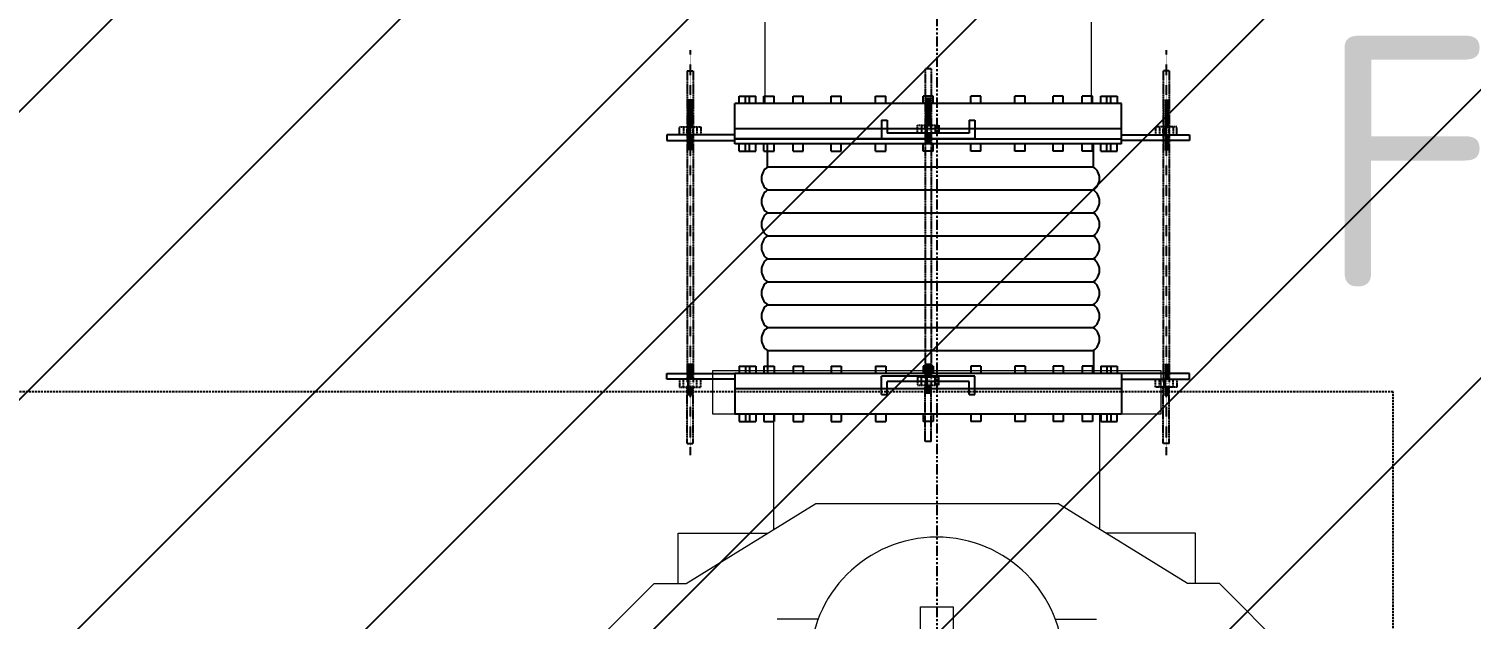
# Model space of a CAD drawing. Header units: inches. Extents: x 0 to 235202, y 0 to 184293.
# Drawn here: x 174126 to 175897, y 131786 to 132511 of the extents above; entities that cross this region are included whole.
import ezdxf
from ezdxf.enums import TextEntityAlignment as Align

# ---------------------------------------------------------------- set-up
doc = ezdxf.new("R2010")
doc.units = ezdxf.units.IN
doc.header["$MEASUREMENT"] = 0
for name, pattern in [('CENTER', [2, 1.25, -0.25, 0.25, -0.25]), ('HIDDEN', [0.375, 0.25, -0.125]), ('PHANTOM2', [1.25, 0.625, -0.125, 0.125, -0.125, 0.125, -0.125])]:
    doc.linetypes.add(name, pattern=pattern)
for name, color, linetype in [('1', 1, 'CENTER'), ('GRID_TXT45', 4, 'Continuous'), ('M-HVAC-EQPM-NEW', 5, 'Continuous'), ('M-X-BKGD', 8, 'Continuous'), ('text', 3, 'Continuous'), ('WINDOW ELEV', 3, 'Continuous')]:
    doc.layers.add(name, color=color, linetype=linetype)
doc.layers.add('DIM', color=251, linetype='Continuous', lineweight=0)
doc.styles.add('ISO', font='isocpeur.ttf')
doc.styles.add('SIMPLEX', font='simplex.shx')

# ---------------------------------------------------------------- blocks, each defined once
blk = doc.blocks.new('FLOOR PLAN REV 2')
at = {"color": 8, "linetype": 'PHANTOM2', "ltscale": 20}
blk.add_line((100766.6, 246053.3), (100766.6, 222708.1), dxfattribs=at)
at = {"layer": 'DIM', "color": 8, "linetype": 'Continuous'}
for p, q in [((100491.6, 231918.5), (101041.6, 231918.5)), ((100491.6, 231864.8), (100491.6, 231918.5)), ((101041.6, 231918.5), (101041.6, 231864.8)), ((101041.6, 231864.8), (100491.6, 231864.8)), ((100566.6, 231723.5), (100566.6, 231864.8)), ((100966.6, 231723.5), (100966.6, 231864.8)), ((100458.9, 231657.1), (100618.1, 231755.3)), ((100618.1, 231755.3), (100915.1, 231755.3)), ((101074.2, 231657.1), (100915.1, 231755.3)), ((100448.9, 231657.1), (100448.9, 231718.5)), ((100448.9, 231718.5), (100558.6, 231718.5)), ((101084.3, 231718.5), (100974.6, 231718.5)), ((101084.3, 231657.1), (101084.3, 231718.5)), ((100328.5, 231565.9), (100419.6, 231657.1)), ((100419.6, 231657.1), (100458.9, 231657.1)), ((100419.6, 231657.1), (100448.9, 231657.1)), ((101113.5, 231657.1), (101074.2, 231657.1)), ((101113.5, 231657.1), (101084.3, 231657.1)), ((101204.6, 231565.9), (101113.5, 231657.1)), ((100746.7, 231628.3), (100786.5, 231628.3)), ((100746.7, 231238.6), (100746.7, 231628.3)), ((100786.5, 231628.3), (100786.5, 231238.6)), ((100620.9, 231613.2), (100570.5, 231613.2)), ((100912.2, 231613.2), (100962.7, 231613.2))]:
    blk.add_line(p, q, dxfattribs=at)
at = {"layer": 'DIM', "color": 8, "linetype": 'HIDDEN', "lineweight": 25, "ltscale": 10}
for p, q in [((101326.8, 231892.2), (98326.8, 231892.2)), ((101326.8, 230544.7), (101326.8, 231892.2))]:
    blk.add_line(p, q, dxfattribs=at)
at = {"layer": 'DIM', "color": 8, "linetype": 'Continuous'}
blk.add_arc((100766.6, 231558.1), 155.7, 0, 180, dxfattribs=at)
at = {"layer": 'GRID_TXT45', "color": 8, "style": 'SIMPLEX'}
for p in [(53803.1, 233267.6), (53803.1, 227018.5), (53803.1, 220768)]:
    blk.add_attdef('GRD_TXT', text='', height=450, rotation=180, dxfattribs=at).set_placement(p, align=Align.MIDDLE_CENTER)
blk = doc.blocks.new('PLAN REV 1')
at = {"color": 8}
for p, q in [((216847.9, 209494.1), (216373.2, 209494.1)), ((216373.2, 209444.4), (216373.2, 209494.1)), ((216378.5, 209494.1), (216378.5, 209503)), ((216378.5, 209503), (216398.8, 209503)), ((216386.2, 209494.1), (216386.2, 209503)), ((216391.1, 209494.1), (216391.1, 209503)), ((216398.8, 209494.1), (216398.8, 209503)), ((216408.8, 209503), (216421.3, 209503)), ((216408.8, 209494.1), (216408.8, 209503)), ((216421.3, 209494.1), (216421.3, 209503)), ((216444.7, 209503), (216457.2, 209503)), ((216444.7, 209494.1), (216444.7, 209503)), ((216457.2, 209494.1), (216457.2, 209503)), ((216491.4, 209503), (216503.9, 209503)), ((216491.4, 209494.1), (216491.4, 209503)), ((216503.9, 209494.1), (216503.9, 209503)), ((216545.8, 209503), (216558.4, 209503)), ((216545.8, 209494.1), (216545.8, 209503)), ((216558.4, 209494.1), (216558.4, 209503)), ((216604.3, 209494.1), (216604.3, 209503)), ((216616.8, 209503), (216604.3, 209503)), ((216616.8, 209494.1), (216616.8, 209503)), ((216662.7, 209494.1), (216662.7, 209503)), ((216675.2, 209503), (216662.7, 209503)), ((216675.2, 209494.1), (216675.2, 209503)), ((216717.1, 209494.1), (216717.1, 209503)), ((216729.7, 209503), (216717.1, 209503)), ((216729.7, 209494.1), (216729.7, 209503)), ((216763.9, 209494.1), (216763.9, 209503)), ((216776.4, 209503), (216763.9, 209503)), ((216776.4, 209494.1), (216776.4, 209503)), ((216799.7, 209494.1), (216799.7, 209503)), ((216812.3, 209503), (216799.7, 209503)), ((216812.3, 209494.1), (216812.3, 209503)), ((216822.3, 209494.1), (216822.3, 209503)), ((216822.3, 209503), (216842.5, 209503)), ((216830, 209494.1), (216830, 209503)), ((216834.8, 209494.1), (216834.8, 209503)), ((216842.5, 209503), (216842.5, 209494.1)), ((216847.9, 209444.4), (216847.9, 209494.1)), ((216847.9, 209463), (216373.2, 209463)), ((216553.4, 209473.8), (216553.4, 209450.9)), ((216553.4, 209473.8), (216560.2, 209473.8)), ((216560.2, 209473.8), (216560.2, 209457.8)), ((216660.8, 209457.8), (216560.2, 209457.8)), ((216660.8, 209473.8), (216660.8, 209457.8)), ((216660.8, 209473.8), (216667.7, 209473.8)), ((216667.7, 209473.8), (216667.7, 209450.9)), ((216373.2, 209455.5), (216289.7, 209455.5)), ((216289.7, 209455.5), (216289.7, 209448.6)), ((216289.7, 209448.6), (216373.2, 209448.6)), ((216373.2, 209455.5), (216373.2, 209455.5)), ((216373.2, 209455.5), (216373.2, 209455.5)), ((216373.2, 209448.6), (216373.2, 209455.5)), ((216553.4, 209450.9), (216373.2, 209450.9)), ((216373.2, 209450.9), (216847.9, 209450.9)), ((216847.9, 209444.4), (216373.2, 209444.4)), ((216378.5, 209435.4), (216378.5, 209444.4)), ((216386.2, 209435.4), (216386.2, 209444.4)), ((216391.1, 209435.4), (216391.1, 209444.4)), ((216398.8, 209435.4), (216398.8, 209444.4)), ((216408.8, 209435.4), (216408.8, 209444.4)), ((216421.3, 209435.4), (216421.3, 209444.4)), ((216444.7, 209435.4), (216444.7, 209444.4)), ((216457.2, 209435.4), (216457.2, 209444.4)), ((216491.4, 209435.4), (216491.4, 209444.4)), ((216503.9, 209435.4), (216503.9, 209444.4)), ((216545.8, 209435.4), (216545.8, 209444.4)), ((216667.7, 209450.9), (216553.4, 209450.9)), ((216558.4, 209435.4), (216558.4, 209444.4)), ((216604.3, 209435.4), (216604.3, 209444.4)), ((216616.8, 209435.4), (216616.8, 209444.4)), ((216662.7, 209435.4), (216662.7, 209444.4)), ((216675.2, 209435.4), (216675.2, 209444.4)), ((216717.1, 209435.4), (216717.1, 209444.4)), ((216729.7, 209435.4), (216729.7, 209444.4)), ((216763.9, 209435.4), (216763.9, 209444.4)), ((216776.4, 209435.4), (216776.4, 209444.4)), ((216799.7, 209435.4), (216799.7, 209444.4)), ((216812.3, 209435.4), (216812.3, 209444.4)), ((216822.3, 209435.4), (216822.3, 209444.4)), ((216830, 209435.4), (216830, 209444.4)), ((216834.8, 209435.4), (216834.8, 209444.4)), ((216842.5, 209435.4), (216842.5, 209444.4)), ((216847.9, 209455.5), (216847.9, 209455.5)), ((216847.9, 209455.5), (216847.9, 209455.5)), ((216847.9, 209455.5), (216931.3, 209455.5)), ((216847.9, 209448.6), (216847.9, 209455.5)), ((216931.3, 209448.6), (216847.9, 209448.6)), ((216931.3, 209455.5), (216931.3, 209448.6)), ((216378.5, 209435.4), (216398.8, 209435.4)), ((216408.8, 209435.4), (216421.3, 209435.4)), ((216444.7, 209435.4), (216457.2, 209435.4)), ((216491.4, 209435.4), (216503.9, 209435.4)), ((216545.8, 209435.4), (216558.4, 209435.4)), ((216616.8, 209435.4), (216604.3, 209435.4)), ((216675.2, 209435.4), (216662.7, 209435.4)), ((216729.7, 209435.4), (216717.1, 209435.4)), ((216776.4, 209435.4), (216763.9, 209435.4)), ((216812.3, 209435.4), (216799.7, 209435.4)), ((216822.3, 209435.4), (216842.5, 209435.4)), ((216413.3, 209416.2), (216813.3, 209416.2)), ((216413.3, 209388), (216813.3, 209388)), ((216413.3, 209359.9), (216813.3, 209359.9)), ((216413.3, 209331.7), (216813.3, 209331.7)), ((216413.3, 209303.5), (216813.3, 209303.5)), ((216413.3, 209275.3), (216813.3, 209275.3)), ((216413.3, 209247.2), (216813.3, 209247.2)), ((216413.3, 209219), (216813.3, 209219)), ((216413.3, 209190.8), (216813.3, 209190.8)), ((216289.7, 209155.8), (216289.7, 209162.7)), ((216289.7, 209162.7), (216373.2, 209162.7)), ((216373.2, 209155.8), (216289.7, 209155.8)), ((216373.2, 209162.7), (216373.2, 209155.8)), ((216373.2, 209162.7), (216373.2, 209113)), ((216847.9, 209162.7), (216373.2, 209162.7)), ((216373.2, 209155.8), (216373.2, 209155.8)), ((216373.2, 209155.8), (216373.2, 209155.8)), ((216378.5, 209171.6), (216378.5, 209162.7)), ((216378.5, 209171.6), (216398.8, 209171.6)), ((216386.2, 209171.6), (216386.2, 209162.7)), ((216391.1, 209171.6), (216391.1, 209162.7)), ((216398.8, 209171.6), (216398.8, 209162.7)), ((216408.8, 209171.6), (216421.3, 209171.6)), ((216408.8, 209171.6), (216408.8, 209162.7)), ((216421.3, 209171.6), (216421.3, 209162.7)), ((216444.7, 209171.6), (216457.2, 209171.6)), ((216444.7, 209171.6), (216444.7, 209162.7)), ((216457.2, 209171.6), (216457.2, 209162.7)), ((216491.4, 209171.6), (216503.9, 209171.6)), ((216491.4, 209171.6), (216491.4, 209162.7)), ((216503.9, 209171.6), (216503.9, 209162.7)), ((216545.8, 209171.6), (216558.4, 209171.6)), ((216545.8, 209171.6), (216545.8, 209162.7)), ((216553.4, 209136.8), (216553.4, 209159.6)), ((216667.7, 209159.6), (216553.4, 209159.6)), ((216558.4, 209171.6), (216558.4, 209162.7)), ((216604.3, 209171.6), (216604.3, 209162.7)), ((216616.8, 209171.6), (216604.3, 209171.6)), ((216616.8, 209171.6), (216616.8, 209162.7)), ((216662.7, 209171.6), (216662.7, 209162.7)), ((216675.2, 209171.6), (216662.7, 209171.6)), ((216667.7, 209136.8), (216667.7, 209159.6)), ((216675.2, 209171.6), (216675.2, 209162.7)), ((216717.1, 209171.6), (216717.1, 209162.7)), ((216729.7, 209171.6), (216717.1, 209171.6)), ((216729.7, 209171.6), (216729.7, 209162.7)), ((216763.9, 209171.6), (216763.9, 209162.7)), ((216776.4, 209171.6), (216763.9, 209171.6)), ((216776.4, 209171.6), (216776.4, 209162.7)), ((216799.7, 209171.6), (216799.7, 209162.7)), ((216812.3, 209171.6), (216799.7, 209171.6)), ((216812.3, 209171.6), (216812.3, 209162.7)), ((216822.3, 209171.6), (216822.3, 209162.7)), ((216822.3, 209171.6), (216842.5, 209171.6)), ((216830, 209171.6), (216830, 209162.7)), ((216834.8, 209171.6), (216834.8, 209162.7)), ((216842.5, 209171.6), (216842.5, 209162.7)), ((216847.9, 209162.7), (216847.9, 209113)), ((216931.3, 209162.7), (216847.9, 209162.7)), ((216847.9, 209162.7), (216847.9, 209155.8)), ((216847.9, 209155.8), (216847.9, 209155.8)), ((216847.9, 209155.8), (216847.9, 209155.8)), ((216847.9, 209155.8), (216931.3, 209155.8)), ((216931.3, 209155.8), (216931.3, 209162.7)), ((216847.9, 209144), (216373.2, 209144)), ((216560.2, 209136.8), (216560.2, 209152.8)), ((216660.8, 209152.8), (216560.2, 209152.8)), ((216660.8, 209136.8), (216660.8, 209152.8)), ((216553.4, 209136.8), (216560.2, 209136.8)), ((216660.8, 209136.8), (216667.7, 209136.8)), ((216847.9, 209113), (216373.2, 209113)), ((216378.5, 209113), (216378.5, 209104)), ((216378.5, 209104), (216398.8, 209104)), ((216386.2, 209113), (216386.2, 209104)), ((216391.1, 209113), (216391.1, 209104)), ((216398.8, 209113), (216398.8, 209104)), ((216408.8, 209113), (216408.8, 209104)), ((216408.8, 209104), (216421.3, 209104)), ((216421.3, 209113), (216421.3, 209104)), ((216444.7, 209113), (216444.7, 209104)), ((216444.7, 209104), (216457.2, 209104)), ((216457.2, 209113), (216457.2, 209104)), ((216491.4, 209113), (216491.4, 209104)), ((216491.4, 209104), (216503.9, 209104)), ((216503.9, 209113), (216503.9, 209104)), ((216545.8, 209113), (216545.8, 209104)), ((216545.8, 209104), (216558.4, 209104)), ((216558.4, 209113), (216558.4, 209104)), ((216604.3, 209113), (216604.3, 209104)), ((216616.8, 209104), (216604.3, 209104)), ((216616.8, 209113), (216616.8, 209104)), ((216662.7, 209113), (216662.7, 209104)), ((216675.2, 209104), (216662.7, 209104)), ((216675.2, 209113), (216675.2, 209104)), ((216717.1, 209113), (216717.1, 209104)), ((216729.7, 209104), (216717.1, 209104)), ((216729.7, 209113), (216729.7, 209104)), ((216763.9, 209113), (216763.9, 209104)), ((216776.4, 209104), (216763.9, 209104)), ((216776.4, 209113), (216776.4, 209104)), ((216799.7, 209113), (216799.7, 209104)), ((216812.3, 209104), (216799.7, 209104)), ((216812.3, 209113), (216812.3, 209104)), ((216822.3, 209113), (216822.3, 209104)), ((216822.3, 209104), (216842.5, 209104)), ((216830, 209113), (216830, 209104)), ((216834.8, 209113), (216834.8, 209104)), ((216842.5, 209104), (216842.5, 209113))]:
    blk.add_line(p, q, dxfattribs=at)
for points in [[(216413.3, 209416.2), (216413.3, 209444.4)], [(216813.3, 209416.2), (216813.3, 209444.4)], [(216413.3, 209190.8), (216413.3, 209162.7)], [(216813.3, 209190.8), (216813.3, 209162.7)]]:
    blk.add_lwpolyline(points, dxfattribs=at)
for centre, start, end in [((216422.7, 209402.1), 123.6891, 236.3109), ((216804, 209402.1), 303.6891, 56.3109), ((216422.7, 209373.9), 123.6891, 236.3109), ((216804, 209373.9), 303.6891, 56.3109), ((216422.7, 209345.8), 123.6891, 236.3109), ((216804, 209345.8), 303.6891, 56.3109), ((216422.7, 209317.6), 123.6891, 236.3109), ((216804, 209317.6), 303.6891, 56.3109), ((216422.7, 209289.4), 123.6891, 236.3109), ((216804, 209289.4), 303.6891, 56.3109), ((216422.7, 209261.3), 123.6891, 236.3109), ((216804, 209261.3), 303.6891, 56.3109), ((216422.7, 209233.1), 123.6891, 236.3109), ((216804, 209233.1), 303.6891, 56.3109), ((216422.7, 209204.9), 123.6891, 236.3109), ((216804, 209204.9), 303.6891, 56.3109)]:
    blk.add_arc(centre, 16.9, start, end, dxfattribs=at)
at = {"layer": '1', "color": 8, "linetype": 'CENTER', "ltscale": 0.09}
for p, q in [((216318.3, 209559.6), (216318.3, 209062.5)), ((216902.7, 209559.6), (216902.7, 209062.5))]:
    blk.add_line(p, q, dxfattribs=at)
at = {"layer": '1', "color": 8}
for p, q in [((216314.5, 209534.3), (216314.5, 209155.8)), ((216314.5, 209534.3), (216314.5, 209465.3)), ((216314.5, 209534.3), (216322.1, 209534.3)), ((216322.1, 209534.3), (216322.1, 209155.8)), ((216322.1, 209534.3), (216322.1, 209465.3)), ((216606.8, 209536.6), (216606.8, 209158.1)), ((216606.8, 209536.6), (216606.8, 209467.6)), ((216614.3, 209536.6), (216606.8, 209536.6)), ((216614.3, 209536.6), (216606.8, 209536.6)), ((216614.3, 209536.6), (216614.3, 209158.1)), ((216614.3, 209536.6), (216614.3, 209467.6)), ((216899, 209534.3), (216899, 209155.8)), ((216899, 209534.3), (216899, 209465.3)), ((216906.5, 209534.3), (216899, 209534.3)), ((216906.5, 209534.3), (216906.5, 209155.8)), ((216906.5, 209534.3), (216906.5, 209465.3)), ((216322.1, 209498.1), (216314.5, 209498.1)), ((216322.1, 209498.1), (216314.5, 209498.1)), ((216322.1, 209495.8), (216314.5, 209495.8)), ((216322.1, 209495.8), (216314.5, 209495.8)), ((216322.1, 209495.8), (216314.5, 209495.8)), ((216322.1, 209495.8), (216314.5, 209495.8)), ((216322.1, 209493.4), (216314.5, 209493.4)), ((216322.1, 209493.4), (216314.5, 209493.4)), ((216614.3, 209500.4), (216606.8, 209500.4)), ((216614.3, 209500.4), (216606.8, 209500.4)), ((216614.3, 209498), (216606.8, 209498)), ((216614.3, 209498), (216606.8, 209498)), ((216614.3, 209498), (216606.8, 209498)), ((216614.3, 209498), (216606.8, 209498)), ((216614.3, 209495.7), (216606.8, 209495.7)), ((216614.3, 209495.7), (216606.8, 209495.7)), ((216614.3, 209493.5), (216606.8, 209493.5)), ((216614.3, 209493.5), (216606.8, 209493.5)), ((216899, 209498.1), (216906.5, 209498.1)), ((216899, 209498.1), (216906.5, 209498.1)), ((216899, 209495.8), (216906.5, 209495.8)), ((216899, 209495.8), (216906.5, 209495.8)), ((216899, 209495.8), (216906.5, 209495.8)), ((216899, 209495.8), (216906.5, 209495.8)), ((216899, 209493.4), (216906.5, 209493.4)), ((216899, 209493.4), (216906.5, 209493.4)), ((216322.1, 209491.2), (216314.5, 209491.2)), ((216322.1, 209491.2), (216314.5, 209491.2)), ((216322.1, 209488.9), (216314.5, 209488.9)), ((216322.1, 209488.9), (216314.5, 209488.9)), ((216322.1, 209488.9), (216314.5, 209488.9)), ((216322.1, 209488.9), (216314.5, 209488.9)), ((216322.1, 209486.6), (216314.5, 209486.6)), ((216322.1, 209486.6), (216314.5, 209486.6)), ((216322.1, 209484.2), (216314.5, 209484.2)), ((216322.1, 209484.2), (216314.5, 209484.2)), ((216322.1, 209481.9), (216314.5, 209481.9)), ((216322.1, 209481.9), (216314.5, 209481.9)), ((216322.1, 209479.6), (216314.5, 209479.6)), ((216322.1, 209479.6), (216314.5, 209479.6)), ((216322.1, 209477.2), (216314.5, 209477.2)), ((216322.1, 209477.2), (216314.5, 209477.2)), ((216322.1, 209474.9), (216314.5, 209474.9)), ((216322.1, 209474.9), (216314.5, 209474.9)), ((216614.3, 209491.2), (216606.8, 209491.2)), ((216614.3, 209491.2), (216606.8, 209491.2)), ((216614.3, 209491.2), (216606.8, 209491.2)), ((216614.3, 209491.2), (216606.8, 209491.2)), ((216614.3, 209488.9), (216606.8, 209488.9)), ((216614.3, 209488.9), (216606.8, 209488.9)), ((216614.3, 209486.5), (216606.8, 209486.5)), ((216614.3, 209486.5), (216606.8, 209486.5)), ((216614.3, 209484.2), (216606.8, 209484.2)), ((216614.3, 209484.2), (216606.8, 209484.2)), ((216614.3, 209481.9), (216606.8, 209481.9)), ((216614.3, 209481.9), (216606.8, 209481.9)), ((216614.3, 209479.5), (216606.8, 209479.5)), ((216614.3, 209479.5), (216606.8, 209479.5)), ((216614.3, 209477.2), (216606.8, 209477.2)), ((216614.3, 209477.2), (216606.8, 209477.2)), ((216614.3, 209474.9), (216606.8, 209474.9)), ((216614.3, 209474.9), (216606.8, 209474.9)), ((216899, 209491.2), (216906.5, 209491.2)), ((216899, 209491.2), (216906.5, 209491.2)), ((216899, 209488.9), (216906.5, 209488.9)), ((216899, 209488.9), (216906.5, 209488.9)), ((216899, 209488.9), (216906.5, 209488.9)), ((216899, 209488.9), (216906.5, 209488.9)), ((216899, 209486.6), (216906.5, 209486.6)), ((216899, 209486.6), (216906.5, 209486.6)), ((216899, 209484.2), (216906.5, 209484.2)), ((216899, 209484.2), (216906.5, 209484.2)), ((216899, 209481.9), (216906.5, 209481.9)), ((216899, 209481.9), (216906.5, 209481.9)), ((216899, 209479.6), (216906.5, 209479.6)), ((216899, 209479.6), (216906.5, 209479.6)), ((216899, 209477.2), (216906.5, 209477.2)), ((216899, 209477.2), (216906.5, 209477.2)), ((216899, 209474.9), (216906.5, 209474.9)), ((216899, 209474.9), (216906.5, 209474.9)), ((216305.3, 209455.5), (216305.3, 209465.3)), ((216305.3, 209465.3), (216331.3, 209465.3)), ((216305.3, 209455.5), (216305.3, 209465.3)), ((216305.3, 209465.3), (216331.3, 209465.3)), ((216310, 209465.3), (216310, 209455.5)), ((216310, 209465.3), (216310, 209455.5)), ((216322.1, 209472.6), (216314.5, 209472.6)), ((216322.1, 209472.6), (216314.5, 209472.6)), ((216322.1, 209470.2), (216314.5, 209470.2)), ((216322.1, 209470.2), (216314.5, 209470.2)), ((216322.1, 209467.9), (216314.5, 209467.9)), ((216322.1, 209467.9), (216314.5, 209467.9)), ((216322.1, 209465.6), (216314.5, 209465.6)), ((216322.1, 209465.6), (216314.5, 209465.6)), ((216326.7, 209465.3), (216326.7, 209455.5)), ((216326.7, 209465.3), (216326.7, 209455.5)), ((216331.3, 209465.3), (216331.3, 209455.5)), ((216331.3, 209465.3), (216331.3, 209455.5)), ((216597.5, 209457.8), (216597.5, 209467.6)), ((216597.5, 209467.6), (216623.5, 209467.6)), ((216597.5, 209457.8), (216597.5, 209467.6)), ((216597.5, 209467.6), (216623.5, 209467.6)), ((216623.5, 209457.8), (216597.5, 209457.8)), ((216623.5, 209457.8), (216597.5, 209457.8)), ((216602.2, 209467.6), (216602.2, 209457.8)), ((216602.2, 209467.6), (216602.2, 209457.8)), ((216614.3, 209472.5), (216606.8, 209472.5)), ((216614.3, 209472.5), (216606.8, 209472.5)), ((216614.3, 209470.2), (216606.8, 209470.2)), ((216614.3, 209470.2), (216606.8, 209470.2)), ((216614.3, 209467.8), (216606.8, 209467.8)), ((216614.3, 209467.8), (216606.8, 209467.8)), ((216614.3, 209456.4), (216606.8, 209456.4)), ((216614.3, 209456.4), (216606.8, 209456.4)), ((216618.9, 209467.6), (216618.9, 209457.8)), ((216618.9, 209467.6), (216618.9, 209457.8)), ((216623.5, 209467.6), (216623.5, 209457.8)), ((216623.5, 209467.6), (216623.5, 209457.8)), ((216915.8, 209465.3), (216889.7, 209465.3)), ((216889.7, 209465.3), (216889.7, 209455.5)), ((216915.8, 209465.3), (216889.7, 209465.3)), ((216889.7, 209465.3), (216889.7, 209455.5)), ((216894.4, 209465.3), (216894.4, 209455.5)), ((216894.4, 209465.3), (216894.4, 209455.5)), ((216899, 209472.6), (216906.5, 209472.6)), ((216899, 209472.6), (216906.5, 209472.6)), ((216899, 209470.2), (216906.5, 209470.2)), ((216899, 209470.2), (216906.5, 209470.2)), ((216899, 209467.9), (216906.5, 209467.9)), ((216899, 209467.9), (216906.5, 209467.9)), ((216899, 209465.6), (216906.5, 209465.6)), ((216899, 209465.6), (216906.5, 209465.6)), ((216911.1, 209465.3), (216911.1, 209455.5)), ((216911.1, 209465.3), (216911.1, 209455.5)), ((216915.8, 209455.5), (216915.8, 209465.3)), ((216915.8, 209455.5), (216915.8, 209465.3)), ((216331.3, 209455.5), (216305.3, 209455.5)), ((216331.3, 209455.5), (216305.3, 209455.5)), ((216322.1, 209453.9), (216314.5, 209453.9)), ((216322.1, 209453.9), (216314.5, 209453.9)), ((216322.1, 209451.5), (216314.5, 209451.5)), ((216322.1, 209451.5), (216314.5, 209451.5)), ((216322.1, 209449.2), (216314.5, 209449.2)), ((216322.1, 209449.2), (216314.5, 209449.2)), ((216322.1, 209446.9), (216314.5, 209446.9)), ((216322.1, 209446.9), (216314.5, 209446.9)), ((216322.1, 209444.5), (216314.5, 209444.5)), ((216322.1, 209444.5), (216314.5, 209444.5)), ((216322.1, 209442.2), (216314.5, 209442.2)), ((216322.1, 209442.2), (216314.5, 209442.2)), ((216322.1, 209439.9), (216314.5, 209439.9)), ((216322.1, 209439.9), (216314.5, 209439.9)), ((216614.3, 209456.2), (216606.8, 209456.2)), ((216614.3, 209456.2), (216606.8, 209456.2)), ((216614.3, 209454.1), (216606.8, 209454.1)), ((216614.3, 209454.1), (216606.8, 209454.1)), ((216614.3, 209453.8), (216606.8, 209453.8)), ((216614.3, 209453.8), (216606.8, 209453.8)), ((216614.3, 209451.5), (216606.8, 209451.5)), ((216614.3, 209451.5), (216606.8, 209451.5)), ((216614.3, 209449.2), (216606.8, 209449.2)), ((216614.3, 209449.2), (216606.8, 209449.2)), ((216614.3, 209446.8), (216606.8, 209446.8)), ((216614.3, 209446.8), (216606.8, 209446.8)), ((216614.3, 209444.5), (216606.8, 209444.5)), ((216614.3, 209444.5), (216606.8, 209444.5)), ((216889.7, 209455.5), (216915.8, 209455.5)), ((216889.7, 209455.5), (216915.8, 209455.5)), ((216899, 209453.9), (216906.5, 209453.9)), ((216899, 209453.9), (216906.5, 209453.9)), ((216899, 209451.5), (216906.5, 209451.5)), ((216899, 209451.5), (216906.5, 209451.5)), ((216899, 209449.2), (216906.5, 209449.2)), ((216899, 209449.2), (216906.5, 209449.2)), ((216899, 209446.9), (216906.5, 209446.9)), ((216899, 209446.9), (216906.5, 209446.9)), ((216899, 209444.5), (216906.5, 209444.5)), ((216899, 209444.5), (216906.5, 209444.5)), ((216899, 209442.2), (216906.5, 209442.2)), ((216899, 209442.2), (216906.5, 209442.2)), ((216899, 209439.9), (216906.5, 209439.9)), ((216899, 209439.9), (216906.5, 209439.9)), ((216322.1, 209437.5), (216314.5, 209437.5)), ((216322.1, 209437.5), (216314.5, 209437.5)), ((216899, 209437.5), (216906.5, 209437.5)), ((216899, 209437.5), (216906.5, 209437.5)), ((216322.1, 209173.7), (216314.5, 209173.7)), ((216322.1, 209173.7), (216314.5, 209173.7)), ((216614.3, 209173.7), (216606.8, 209173.7)), ((216614.3, 209173.7), (216606.8, 209173.7)), ((216899, 209173.7), (216906.5, 209173.7)), ((216899, 209173.7), (216906.5, 209173.7)), ((216305.3, 209155.8), (216305.3, 209146)), ((216331.3, 209155.8), (216305.3, 209155.8)), ((216305.3, 209155.8), (216305.3, 209146)), ((216331.3, 209155.8), (216305.3, 209155.8)), ((216310, 209146), (216310, 209155.8)), ((216310, 209146), (216310, 209155.8)), ((216322.1, 209171.4), (216314.5, 209171.4)), ((216322.1, 209171.4), (216314.5, 209171.4)), ((216322.1, 209169.1), (216314.5, 209169.1)), ((216322.1, 209169.1), (216314.5, 209169.1)), ((216322.1, 209166.7), (216314.5, 209166.7)), ((216322.1, 209166.7), (216314.5, 209166.7)), ((216322.1, 209164.4), (216314.5, 209164.4)), ((216322.1, 209164.4), (216314.5, 209164.4)), ((216322.1, 209162.1), (216314.5, 209162.1)), ((216322.1, 209162.1), (216314.5, 209162.1)), ((216322.1, 209159.7), (216314.5, 209159.7)), ((216322.1, 209159.7), (216314.5, 209159.7)), ((216322.1, 209157.4), (216314.5, 209157.4)), ((216322.1, 209157.4), (216314.5, 209157.4)), ((216326.7, 209146), (216326.7, 209155.8)), ((216326.7, 209146), (216326.7, 209155.8)), ((216331.3, 209146), (216331.3, 209155.8)), ((216331.3, 209146), (216331.3, 209155.8)), ((216597.5, 209158.1), (216597.5, 209148.3)), ((216623.5, 209158.1), (216597.5, 209158.1)), ((216597.5, 209158.1), (216597.5, 209148.3)), ((216623.5, 209158.1), (216597.5, 209158.1)), ((216602.2, 209148.3), (216602.2, 209158.1)), ((216602.2, 209148.3), (216602.2, 209158.1)), ((216614.3, 209171.4), (216606.8, 209171.4)), ((216614.3, 209171.4), (216606.8, 209171.4)), ((216614.3, 209169), (216606.8, 209169)), ((216614.3, 209169), (216606.8, 209169)), ((216614.3, 209166.7), (216606.8, 209166.7)), ((216614.3, 209166.7), (216606.8, 209166.7)), ((216614.3, 209164.4), (216606.8, 209164.4)), ((216614.3, 209164.4), (216606.8, 209164.4)), ((216614.3, 209162), (216606.8, 209162)), ((216614.3, 209162), (216606.8, 209162)), ((216614.3, 209159.7), (216606.8, 209159.7)), ((216614.3, 209159.7), (216606.8, 209159.7)), ((216618.9, 209148.3), (216618.9, 209158.1)), ((216618.9, 209148.3), (216618.9, 209158.1)), ((216623.5, 209148.3), (216623.5, 209158.1)), ((216623.5, 209148.3), (216623.5, 209158.1)), ((216889.7, 209146), (216889.7, 209155.8)), ((216889.7, 209155.8), (216915.8, 209155.8)), ((216889.7, 209146), (216889.7, 209155.8)), ((216889.7, 209155.8), (216915.8, 209155.8)), ((216894.4, 209146), (216894.4, 209155.8)), ((216894.4, 209146), (216894.4, 209155.8)), ((216899, 209171.4), (216906.5, 209171.4)), ((216899, 209171.4), (216906.5, 209171.4)), ((216899, 209169.1), (216906.5, 209169.1)), ((216899, 209169.1), (216906.5, 209169.1)), ((216899, 209166.7), (216906.5, 209166.7)), ((216899, 209166.7), (216906.5, 209166.7)), ((216899, 209164.4), (216906.5, 209164.4)), ((216899, 209164.4), (216906.5, 209164.4)), ((216899, 209162.1), (216906.5, 209162.1)), ((216899, 209162.1), (216906.5, 209162.1)), ((216899, 209159.7), (216906.5, 209159.7)), ((216899, 209159.7), (216906.5, 209159.7)), ((216899, 209157.4), (216906.5, 209157.4)), ((216899, 209157.4), (216906.5, 209157.4)), ((216911.1, 209146), (216911.1, 209155.8)), ((216911.1, 209146), (216911.1, 209155.8)), ((216915.8, 209155.8), (216915.8, 209146)), ((216915.8, 209155.8), (216915.8, 209146)), ((216305.3, 209146), (216331.3, 209146)), ((216305.3, 209146), (216331.3, 209146)), ((216314.5, 209077), (216314.5, 209146)), ((216322.1, 209145.7), (216314.5, 209145.7)), ((216322.1, 209145.7), (216314.5, 209145.7)), ((216322.1, 209143.4), (216314.5, 209143.4)), ((216322.1, 209143.4), (216314.5, 209143.4)), ((216322.1, 209141.1), (216314.5, 209141.1)), ((216322.1, 209141.1), (216314.5, 209141.1)), ((216322.1, 209138.7), (216314.5, 209138.7)), ((216322.1, 209138.7), (216314.5, 209138.7)), ((216322.1, 209077), (216322.1, 209146)), ((216597.5, 209148.3), (216623.5, 209148.3)), ((216597.5, 209148.3), (216623.5, 209148.3)), ((216606.8, 209079.2), (216606.8, 209148.3)), ((216614.3, 209148), (216606.8, 209148)), ((216614.3, 209148), (216606.8, 209148)), ((216614.3, 209145.7), (216606.8, 209145.7)), ((216614.3, 209145.7), (216606.8, 209145.7)), ((216614.3, 209143.3), (216606.8, 209143.3)), ((216614.3, 209143.3), (216606.8, 209143.3)), ((216614.3, 209141), (216606.8, 209141)), ((216614.3, 209141), (216606.8, 209141)), ((216614.3, 209138.7), (216606.8, 209138.7)), ((216614.3, 209138.7), (216606.8, 209138.7)), ((216614.3, 209079.2), (216614.3, 209148.3)), ((216915.8, 209146), (216889.7, 209146)), ((216915.8, 209146), (216889.7, 209146)), ((216899, 209077), (216899, 209146)), ((216899, 209145.7), (216906.5, 209145.7)), ((216899, 209145.7), (216906.5, 209145.7)), ((216899, 209143.4), (216906.5, 209143.4)), ((216899, 209143.4), (216906.5, 209143.4)), ((216899, 209141.1), (216906.5, 209141.1)), ((216899, 209141.1), (216906.5, 209141.1)), ((216899, 209138.7), (216906.5, 209138.7)), ((216899, 209138.7), (216906.5, 209138.7)), ((216906.5, 209077), (216906.5, 209146)), ((216322.1, 209136.4), (216314.5, 209136.4)), ((216322.1, 209136.4), (216314.5, 209136.4)), ((216899, 209136.4), (216906.5, 209136.4)), ((216899, 209136.4), (216906.5, 209136.4)), ((216314.5, 209077), (216322.1, 209077)), ((216614.3, 209079.2), (216606.8, 209079.2)), ((216614.3, 209079.2), (216606.8, 209079.2)), ((216906.5, 209077), (216899, 209077))]:
    blk.add_line(p, q, dxfattribs=at)
at = {"layer": '1', "color": 8, "linetype": 'HIDDEN', "ltscale": 0.009}
for p, q in [((216314.5, 209455.5), (216314.5, 209465.3)), ((216322.1, 209463.2), (216314.5, 209463.2)), ((216322.1, 209463.2), (216314.5, 209463.2)), ((216322.1, 209460.9), (216314.5, 209460.9)), ((216322.1, 209460.9), (216314.5, 209460.9)), ((216322.1, 209458.5), (216314.5, 209458.5)), ((216322.1, 209458.5), (216314.5, 209458.5)), ((216322.1, 209455.5), (216322.1, 209465.3)), ((216606.8, 209457.8), (216606.8, 209467.6)), ((216614.3, 209465.5), (216606.8, 209465.5)), ((216614.3, 209465.5), (216606.8, 209465.5)), ((216614.3, 209463.2), (216606.8, 209463.2)), ((216614.3, 209463.2), (216606.8, 209463.2)), ((216614.3, 209460.8), (216606.8, 209460.8)), ((216614.3, 209460.8), (216606.8, 209460.8)), ((216614.3, 209458.5), (216606.8, 209458.5)), ((216614.3, 209458.5), (216606.8, 209458.5)), ((216614.3, 209457.8), (216614.3, 209467.6)), ((216899, 209455.5), (216899, 209465.3)), ((216899, 209463.2), (216906.5, 209463.2)), ((216899, 209463.2), (216906.5, 209463.2)), ((216899, 209460.9), (216906.5, 209460.9)), ((216899, 209460.9), (216906.5, 209460.9)), ((216899, 209458.5), (216906.5, 209458.5)), ((216899, 209458.5), (216906.5, 209458.5)), ((216906.5, 209455.5), (216906.5, 209465.3)), ((216322.1, 209456.2), (216314.5, 209456.2)), ((216322.1, 209456.2), (216314.5, 209456.2)), ((216899, 209456.2), (216906.5, 209456.2)), ((216899, 209456.2), (216906.5, 209456.2)), ((216314.5, 209155.8), (216314.5, 209146)), ((216322.1, 209155.8), (216322.1, 209146)), ((216606.8, 209158.1), (216606.8, 209148.3)), ((216614.3, 209157.4), (216606.8, 209157.4)), ((216614.3, 209157.4), (216606.8, 209157.4)), ((216614.3, 209158.1), (216614.3, 209148.3)), ((216899, 209155.8), (216899, 209146)), ((216906.5, 209155.8), (216906.5, 209146)), ((216322.1, 209155.1), (216314.5, 209155.1)), ((216322.1, 209155.1), (216314.5, 209155.1)), ((216322.1, 209152.7), (216314.5, 209152.7)), ((216322.1, 209152.7), (216314.5, 209152.7)), ((216322.1, 209150.4), (216314.5, 209150.4)), ((216322.1, 209150.4), (216314.5, 209150.4)), ((216322.1, 209148.1), (216314.5, 209148.1)), ((216322.1, 209148.1), (216314.5, 209148.1)), ((216614.3, 209155), (216606.8, 209155)), ((216614.3, 209155), (216606.8, 209155)), ((216614.3, 209152.7), (216606.8, 209152.7)), ((216614.3, 209152.7), (216606.8, 209152.7)), ((216614.3, 209150.4), (216606.8, 209150.4)), ((216614.3, 209150.4), (216606.8, 209150.4)), ((216899, 209155.1), (216906.5, 209155.1)), ((216899, 209155.1), (216906.5, 209155.1)), ((216899, 209152.7), (216906.5, 209152.7)), ((216899, 209152.7), (216906.5, 209152.7)), ((216899, 209150.4), (216906.5, 209150.4)), ((216899, 209150.4), (216906.5, 209150.4)), ((216899, 209148.1), (216906.5, 209148.1)), ((216899, 209148.1), (216906.5, 209148.1))]:
    blk.add_line(p, q, dxfattribs=at)
at = {"layer": 'DIM', "color": 8, "linetype": 'Continuous', "ltscale": 10}
for p, q in [((216410.5, 209494.1), (216410.5, 209594.1)), ((216810.5, 209594.1), (216810.5, 209494.1)), ((216810.5, 209494.1), (216410.5, 209494.1))]:
    blk.add_line(p, q, dxfattribs=at)
at = {"layer": 'WINDOW ELEV', "color": 1}
blk.add_blockref('FLOOR PLAN REV 2', (115854.5, -22751.9), dxfattribs=at)
at = {"layer": 'text', "color": 8, "style": 'ISO'}
blk.add_text('FC', height=307.62, dxfattribs=at).set_placement((217088.8, 209268.7))

msp = doc.modelspace()

# ---------------------------------------------------------------- hatches: boundary and pattern name
at = {"layer": 'M-HVAC-EQPM-NEW'}
h = msp.add_hatch(dxfattribs=at)
h.set_pattern_fill('ANSI31', color=8, scale=2000)
h.set_pattern_definition([(45, (-41380.03, -77074.9), (-176.7767, 176.7767), [])])
h.paths.add_polyline_path([(148917.3, 132888.6), (189081.7, 132888.6), (189081.7, 127797), (176827.3, 127797), (176827.3, 129426.6), (148917.3, 129426.6)])

# ---------------------------------------------------------------- block references
at = {"layer": 'M-X-BKGD', "color": 8}
msp.add_blockref('PLAN REV 1', (-41380, -77074.9), dxfattribs=at)

doc.saveas('drawing.dxf')
